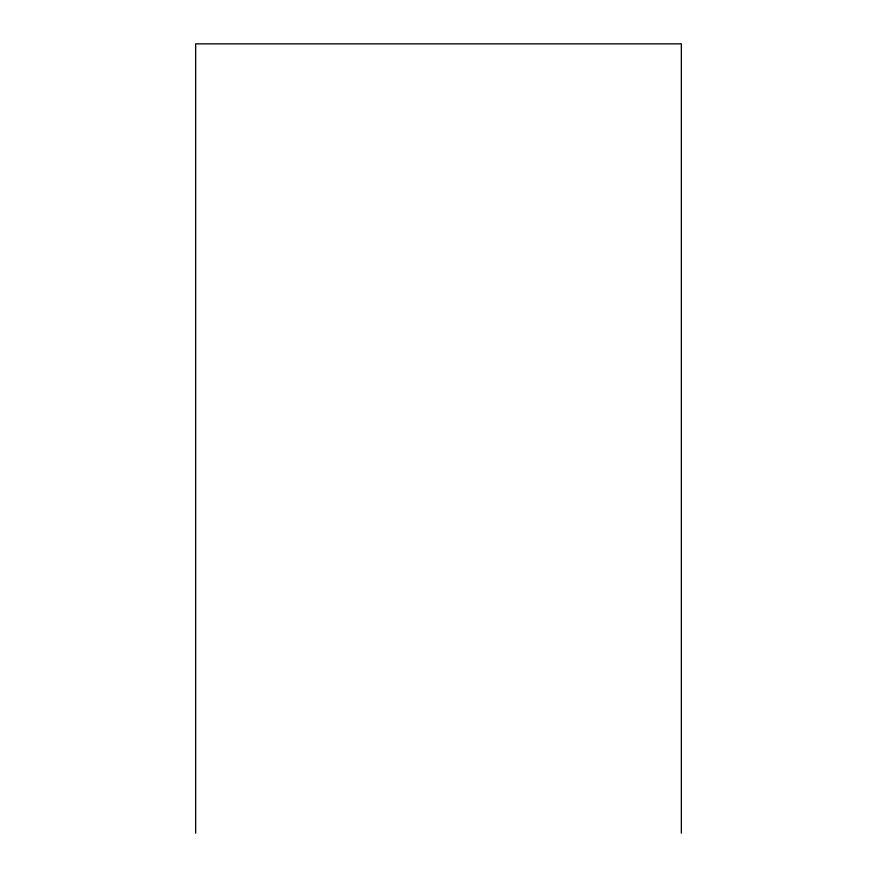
<?xml version="1.0" encoding="UTF-8"?>
<svg xmlns="http://www.w3.org/2000/svg" width="877" height="877" viewBox="0 0 877 877"><rect width="100%" height="100%" fill="white"/><g stroke="black" fill="none" stroke-linecap="round" stroke-linejoin="round"><path stroke-width="1.32" d="M681.352 833.15L681.352 43.85L195.648 43.85L195.648 833.15"/></g></svg>
